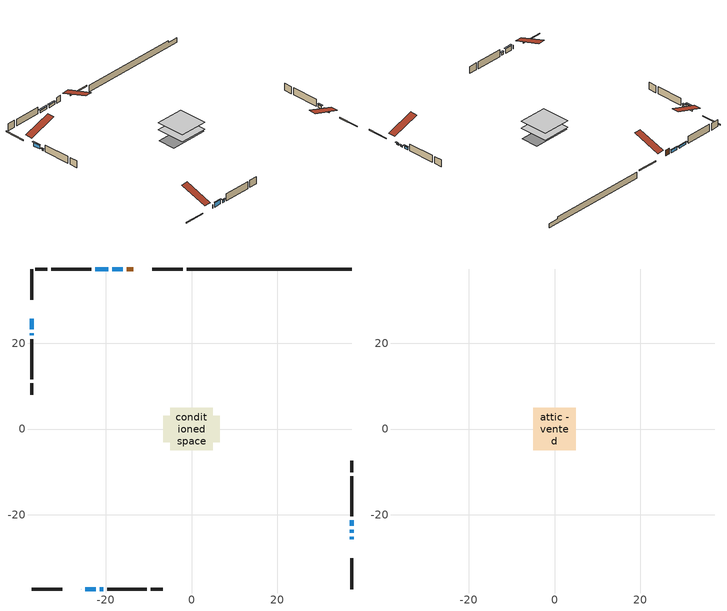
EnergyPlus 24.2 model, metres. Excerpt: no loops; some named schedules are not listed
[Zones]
conditioned space
 floor outside (Floor1 construction): -1.64,-1.64 -1.64,1.64 1.64,1.64 1.64,-1.64 z1.19
 floor adiabatic (AdiabaticFloorConstruction): -4.91,-4.91 -4.91,4.91 4.91,4.91 4.91,-4.91 z1.19
 floor foundation (Slab1 construction): -6.55,-3.05 -6.55,3.05 6.55,3.05 6.55,-3.05 z-1.1
 wall outside (RimJoist1 construction): -1.99,37.35 -9.19,37.35 / -37.35,-37.35 -30.15,-37.35 / -37.35,37.35 -37.35,30.15 / 37.35,-37.35 37.35,-30.15 z1.19:1.49
 wall outside (AdiabaticWallConstruction 1): -13.57,37.35 -15.15,37.35 z1.19:3.22
 wall outside (AdiabaticWallConstruction): -25.77,-37.35 -25.7,-37.35 z1.19:2.41; 37.35,-25.77 37.35,-25.16 / -37.35,22.4 -37.35,21.89 z1.19:1.8; 37.35,-24.23 37.35,-23.47 z1.19:1.55; -16.08,37.35 -18.52,37.35 / -21.4,-37.35 -20.64,-37.35 / 37.35,-22.54 37.35,-21.32 z1.19:2.11; -24.77,-37.35 -22.33,-37.35 z1.19:2.71; -37.35,25.77 -37.35,23.33 z1.19:2.61; -19.44,37.35 -22.49,37.35 z1.19:1.95
 wall outside (Wall1 construction): -23.42,37.35 -32.73,37.35 / -19.71,-37.35 -10.4,-37.35 / -37.35,20.96 -37.35,11.65 / 37.35,-20.39 37.35,-11.08 z1.19:3.63
 wall outside (Wall2 construction): -33.66,37.35 -36.42,37.35 / -9.47,-37.35 -6.71,-37.35 / -37.35,10.72 -37.35,7.96 / 37.35,-10.15 37.35,-7.39 z1.19:3.63
 wall foundation (FoundationWall1 construction): -1.06,37.35,-1.1 -1.06,37.35,1.19 33.51,37.35,1.19 33.51,37.35,0.42 37.35,37.35,0.42 37.35,37.35,-1.1
 window (WindowConstruction 6): -25.77,-37.35 -25.7,-37.35 z1.19:2.41
 window (WindowConstruction 8): 37.35,-25.77 37.35,-25.16 z1.19:1.8
 window (WindowConstruction 9): 37.35,-24.23 37.35,-23.47 z1.19:1.55
 window (WindowConstruction): -16.08,37.35 -18.51,37.35 z1.19:2.1
 window (WindowConstruction 1): -24.77,-37.35 -22.33,-37.35 z1.19:2.71
 window (WindowConstruction 2): -37.35,25.77 -37.35,23.33 z1.19:2.61
 window (WindowConstruction 3): -21.4,-37.35 -20.64,-37.35 z1.19:2.1
 window (WindowConstruction 4): -37.35,22.4 -37.35,21.89 z1.19:1.8
 window (WindowConstruction 5): 37.35,-22.54 37.35,-21.32 z1.19:2.1
 window (WindowConstruction 7): -19.44,37.35 -22.49,37.35 z1.19:1.95
 door (Door): -13.57,37.35 -15.15,37.35 z1.19:3.22
 ceiling adiabatic (AdiabaticFloorConstruction): 4.91,-4.91 4.91,4.91 -4.91,4.91 -4.91,-4.91 z1.19
attic - vented
 floor to conditioned space (Floor2 construction Reversed): -4.91,-4.91 -4.91,4.91 4.91,4.91 4.91,-4.91 z3.63
 roof outside (Roof1 construction): -12.64,37.35,3.63 -12.64,27.77,6.82 -10.12,27.77,6.82 -10.12,37.35,3.63; -26.7,-37.35,3.63 -26.7,-27.77,6.82 -29.22,-27.77,6.82 -29.22,-37.35,3.63; -37.35,26.7,3.63 -27.77,26.7,6.82 -27.77,29.22,6.82 -37.35,29.22,3.63; 37.35,-26.7,3.63 27.77,-26.7,6.82 27.77,-29.22,6.82 37.35,-29.22,3.63
shading: 37.35,-24.96 37.35,-25.97 37.76,-25.97 37.76,-24.96 z2; 37.35,-23.27 37.35,-24.43 37.76,-24.43 37.76,-23.27 z1.75; -18.72,37.35 -15.87,37.35 -15.87,37.76 -18.72,37.76 z2.31; -22.13,-37.35 -24.97,-37.35 -24.97,-37.76 -22.13,-37.76 z2.92; -37.35,23.13 -37.35,25.97 -37.76,25.97 -37.76,23.13 z2.81; -20.44,-37.35 -21.6,-37.35 -21.6,-37.76 -20.44,-37.76 z2.31; -37.35,21.69 -37.35,22.6 -37.76,22.6 -37.76,21.69 z2; 37.35,-21.12 37.35,-22.74 37.76,-22.74 37.76,-21.12 z2.31; -22.69,37.35 -19.24,37.35 -19.24,37.76 -22.69,37.76 z2.15
[Building]
Building 1: Terrain=Suburbs
[Site:Location]
London AP_ON: Latitude {deg}=43.03; Longitude {deg}=-81.15; Time Zone {hr}=-5; Elevation {m}=278; Keep Site Location Information=Yes
[Site:GroundTemperature:Shallow]
3.98693, 1.93205, 1.76749, 2.74264, 6.6573, 10.5537, 13.9317, 16.0716, 16.2534, 14.513, 11.2211, 7.44421
[Site:WaterMainsTemperature]
Calculation Method=Schedule; Temperature Schedule=mains temperature schedule
[Material] Roughness=Rough; Thermal Absorptance=0.9
Name | Thickness {m} | Conductivity {W/m-K} | Density {kg/m3} | Specific Heat {J/kg-K} | Solar Absorptance | Visible Absorptance
asphalt or fiberglass shingles | 0.00635 | 0.162714 | 1121.4 | 1465.45 | 0.4 | 0.4
ceiling stud and cavity | 0.1397 | 0.0798161 | 65.682 | 1177.47 | 0.7 | 0.7
concrete 4.0 in. | 0.1016 | 1.803125 | 2242.8 | 837.4 | 0.7 | 0.7
concrete 8.0 in. | 0.2032 | 1.803125 | 2242.8 | 837.4 | 0.7 | 0.7
door material | 0.04445 | 0.053851 | 512.64 | 1214.23 | 0.7 | 0.7
exterior vertical ins | 0.0445518 | 0.029427 | 32.04 | 1214.23 | 0.7 | 0.7
floor covering | 0.0127 | 0.0433444 | 54.468 | 1339.84 | 0.6 | 0.6
floor rigid ins | 0.051816 | 0.029427 | 32.04 | 1214.23 | 0.7 | 0.7
floor rigid ins 1; wall rigid ins | 0.512978 | 0.029427 | 32.04 | 1214.23 | 0.7 | 0.7
floor stud and cavity | 0.1397 | 0.791816 | 92.3553 | 1139.71 | 0.7 | 0.7
floor stud and cavity 1 | 0.1397 | 1.75129 | 37.0049 | 1207.88 | 0.7 | 0.7
furniture material conditioned space 1 | 0.1524 | 0.115458 | 640.8 | 1214.23 | 0.6 | 0.6
gypsum board | 0.0127 | 0.160291 | 801 | 837.4 | 0.6 | 0.6
gypsum board 1 | 0.0127 | 0.160291 | 801 | 837.4 | 0.7 | 0.7
osb sheathing 0.5 in. | 0.0127 | 0.115458 | 512.64 | 1214.23 | 0.7 | 0.7
osb sheathing 0.75 in. | 0.01905 | 0.115458 | 512.64 | 1214.23 | 0.7 | 0.7
rim joist stud and cavity | 0.0508 | 0.107068 | 50.32683 | 1063.81 | 0.6 | 0.6
wall stud and cavity | 0.1397 | 0.0809575 | 139.0536 | 1170.24 | 0.7 | 0.7
wall stud and cavity 1 | 0.1397 | 0.0920335 | 139.0536 | 1170.24 | 0.7 | 0.7
wall stud and cavity 2 | 0.0889 | 0.380278 | 52.3479 | 1209.89 | 0.7 | 0.7
wall stud and cavity 3 | 0.0889 | 0.391764 | 83.0341 | 1211.67 | 0.7 | 0.7
wood siding | 0.0254 | 0.102417 | 544.68 | 1172.36 | 0.4 | 0.4
wood siding 1; wood siding 2; wood siding 3 | 0.0254 | 0.102417 | 544.68 | 1172.36 | 0.7 | 0.7
[WindowMaterial:SimpleGlazingSystem]
Name | U-Factor {W/m2-K} | Solar Heat Gain Coefficient
WindowMaterial | 2.99685 | 0.54
WindowMaterial 1 | 2.89692 | 0.65
WindowMaterial 2 | 2.90032 | 0.65
WindowMaterial 3 | 3.03092 | 0.49
WindowMaterial 4 | 3.07577 | 0.38
WindowMaterial 5 | 3.09508 | 0.38
WindowMaterial 6 | 5.42022 | 0.72
WindowMaterial 7 | 3.07975 | 0.4
WindowMaterial 8 | 3.06726 | 0.35
[Construction]
AdiabaticFloorConstruction: floor stud and cavity 1, floor rigid ins 1, osb sheathing 0.75 in., floor covering
AdiabaticWallConstruction: wood siding 2, wall rigid ins, wall stud and cavity 2, gypsum board
AdiabaticWallConstruction 1: wood siding 3, wall rigid ins, wall stud and cavity 2, gypsum board
Door: door material
Floor1 construction: floor stud and cavity, floor rigid ins, osb sheathing 0.75 in., floor covering
Floor2 construction Reversed: gypsum board, ceiling stud and cavity
FoundationWall1 construction: concrete 8.0 in., gypsum board 1
furniture construction conditioned space 1: furniture material conditioned space 1
PartitionWallConstruction: gypsum board, wall stud and cavity 3, gypsum board
RimJoist1 construction: wood siding 1, rim joist stud and cavity
Roof1 construction: asphalt or fiberglass shingles
Slab1 construction: concrete 4.0 in.
Wall1 construction: wood siding, osb sheathing 0.5 in., wall stud and cavity, gypsum board
Wall2 construction: wood siding, osb sheathing 0.5 in., wall stud and cavity 1, gypsum board
WindowConstruction; WindowConstruction 5: WindowMaterial
WindowConstruction 1: WindowMaterial 1
WindowConstruction 2: WindowMaterial 2
WindowConstruction 3: WindowMaterial 3
WindowConstruction 4: WindowMaterial 4
WindowConstruction 6: WindowMaterial 5
WindowConstruction 7: WindowMaterial 6
WindowConstruction 8: WindowMaterial 7
WindowConstruction 9: WindowMaterial 8
[Zone] Multiplier=1; Part of Total Floor Area=Yes
Name | Volume {m3}
attic - vented | 50.0552
conditioned space | 438.9
[Space]
Name | Zone | Volume {m3}
attic - vented 1 | attic - vented | 50.0552
conditioned space 1 | conditioned space | 438.9
[ZoneInfiltration:EffectiveLeakageArea]
infil attic - vented 1: Zone or Space=attic - vented 1; Schedule=Always On Discrete; Effective Air Leakage Area {cm2}=4216.15; Stack Coefficient=0.00022192; Wind Coefficient=1.00651e-05
[ZoneMixing]
whole house fan mix: Zone or Space=attic - vented; Schedule=Always On Continuous; Design Flow Rate Calculation Method=Flow/Zone; Design Flow Rate {m3/s}=0; Source Zone or Space=conditioned space
[SurfaceProperty:ExposedFoundationPerimeter]
Slab1: Exposed Perimeter Calculation Method=TotalExposedPerimeter; Total Exposed Perimeter {m}=38.406
[InternalMass] Zone or ZoneList=conditioned space; Space or SpaceList=conditioned space 1
Name | Construction | Surface Area {m2}
furniture mass conditioned space 1 | furniture construction conditioned space 1 | 74.9117
partition wall mass | PartitionWallConstruction | 187.279
[Lights]
interior lighting: Zone or ZoneList or Space or SpaceList=conditioned space 1; Schedule=interior lighting schedule; Design Level Calculation Method=LightingLevel; Lighting Level {W}=343.2; Return Air Fraction=0; Fraction Radiant=0.6; Fraction Visible=0.2; Fraction Replaceable=1
[People]
occupants: Zone or ZoneList or Space or SpaceList=conditioned space 1; Number of People Schedule=occupants schedule; Number of People Calculation Method=People; Number of People=3; Fraction Radiant=0.314171; Sensible Heat Fraction=0.56303; Activity Level Schedule=occupants activity schedule; Carbon Dioxide Generation Rate {m3/s-W}=0; Enable ASHRAE 55 Comfort Warnings=No; Mean Radiant Temperature Calculation Type=EnclosureAveraged
[ElectricEquipment] Zone or ZoneList or Space or SpaceList=conditioned space 1; Design Level Calculation Method=EquipmentLevel
Name | Schedule | Design Level {W} | Fraction Latent | Fraction Radiant | Fraction Lost
clothes dryer | clothes dryer schedule | 140.772 | 0.015 | 0.081 | 0.85
clothes washer | clothes washer schedule | 32.1985 | 0.03 | 0.162 | 0.7
cooking range | cooking range schedule | 215.147 | 0.08 | 0.432 | 0.2
dishwasher | dishwasher schedule | 66.8632 | 0.3 | 0.18 | 0.4
fridge | fridge schedule | 72.9452 | 0 | 0.6 | 0
mech vent bath fan 0 | mech vent bath fan 0 schedule | 50.2 | 0 | 0 | 1
mech vent house fan | mech vent house fan schedule | 0 | 0 | 0 | 1
mech vent house fan cfis | mech vent house fan cfis schedule | 0 | 0 | 0 | 0
mech vent range fan 0 | mech vent range fan 0 schedule | 57 | 0 | 0 | 1
misc plug loads | misc plug loads schedule | 494.7 | 0.045 | 0.513 | 0.1
whole house fan | Always On Discrete | 0 | 0 | 0 | 1
[OtherEquipment] Zone or ZoneList or Space or SpaceList=conditioned space 1; Design Level Calculation Method=EquipmentLevel
Name | Fuel Type | Schedule | Design Level {W} | Fraction Latent | Fraction Radiant | Fraction Lost
clothes dryer 1 | Electricity | clothes dryer schedule | 0 | 0.015 | 0.081 | 0.85
cooking range 1 | Electricity | cooking range schedule | 0 | 0.08 | 0.432 | 0.2
general water use latent | None | general water use schedule | 62.594 | 1 | 0 | 0
general water use sensible | None | general water use schedule | -61.6891 | 0 | 0.6 | 0
mech vent house fan latent load | None | Always On Discrete | 0 | 1 | 0 | 0
mech vent house fan sensible load | None | Always On Discrete | 0 | 0 | 0 | 0
water heater energy adjustment1 | NaturalGas | Always On Discrete | 0.01 | 0 | 0 | 1
[ZoneInfiltration:DesignFlowRate] Zone or ZoneList or Space or SpaceList=conditioned space 1; Schedule=Always On Discrete; Design Flow Rate Calculation Method=Flow/Zone; Design Flow Rate {m3/s}=0
infil flow; natural vent flow; whole house fan flow
[AvailabilityManager:Scheduled]
central ac and furnace airloop Availability Manager: Schedule=Always On Discrete
[Foundation:Kiva]
Foundation Kiva 1: Initial Indoor Air Temperature {C}=18; Wall Height Above Grade {m}=1.19; Wall Depth Below Slab {m}=0.2032; Custom Block Material Name 1=exterior vertical ins; Custom Block Depth 1 {m}=2.28999; Custom Block X Position 1 {m}=0.2159; Custom Block Z Position 1 {m}=0
[Foundation:Kiva:Settings]
Soil Conductivity {W/m-K}=0.849921; Soil Density {kg/m3}=1842.3; Soil Specific Heat {J/kg-K}=418.7; Ground Solar Absorptivity=0.9; Ground Thermal Absorptivity=0.9; Ground Surface Roughness {m}=0.03; Far-Field Width {m}=40; Deep-Ground Boundary Condition=ZeroFlux; Deep-Ground Depth {m}=40; Minimum Cell Dimension {m}=0.2; Maximum Cell Growth Coefficient=3; Simulation Timestep=Timestep
[Exterior:Lights]
exterior lighting: Schedule=exterior lighting schedule; Design Level {W}=75.6
[EnergyManagementSystem:GlobalVariable]
central_ac_and_furnace_airloop_Fan_RTF
infil_program_Qfan
infil_program_Qinf
natural_vent_program_Qnv
natural_vent_program_Qwhf
[EnergyManagementSystem:Sensor]
Name | Output:Variable or Output:Meter Index Key | Output:Variable or Output:Meter
airflow_gain | infil flow | Infiltration Sensible Heat Gain Energy
airflow_gain_1 | natural vent flow | Infiltration Sensible Heat Gain Energy
airflow_gain_2 | whole house fan flow | Infiltration Sensible Heat Gain Energy
airflow_loss | infil flow | Infiltration Sensible Heat Loss Energy
airflow_loss_1 | natural vent flow | Infiltration Sensible Heat Loss Energy
airflow_loss_2 | whole house fan flow | Infiltration Sensible Heat Loss Energy
clg_load_cond |  | Cooling:EnergyTransfer:Zone:CONDITIONED SPACE
clg_sp_s; clg_sp_s_1 | cooling setpoint | Schedule Value
clothes_dryer_exhaust_0_sch_s | clothes dryer exhaust 0 schedule | Schedule Value
cool_season | cooling season schedule | Schedule Value
htg_load_cond |  | Heating:EnergyTransfer:Zone:CONDITIONED SPACE
htg_sp_s; htg_sp_s_1 | heating setpoint | Schedule Value
ig_ee_conv | clothes dryer | Electric Equipment Convective Heating Energy
ig_ee_conv_2 | cooking range | Electric Equipment Convective Heating Energy
ig_ee_conv_4 | fridge | Electric Equipment Convective Heating Energy
ig_ee_conv_5 | misc plug loads | Electric Equipment Convective Heating Energy
ig_ee_conv_6 | whole house fan | Electric Equipment Convective Heating Energy
ig_ee_rad | clothes dryer | Electric Equipment Radiant Heating Energy
ig_ee_rad_2 | cooking range | Electric Equipment Radiant Heating Energy
ig_ee_rad_4 | fridge | Electric Equipment Radiant Heating Energy
ig_ee_rad_5 | misc plug loads | Electric Equipment Radiant Heating Energy
ig_ee_rad_6 | whole house fan | Electric Equipment Radiant Heating Energy
ig_lgt_conv | interior lighting | Lights Convective Heating Energy
ig_lgt_rad | interior lighting | Lights Radiant Heating Energy
ig_lgt_vis | interior lighting | Lights Visible Radiation Heating Energy
ig_oe_conv | clothes dryer 1 | Other Equipment Convective Heating Energy
ig_oe_conv_1 | cooking range 1 | Other Equipment Convective Heating Energy
ig_oe_conv_2 | general water use latent | Other Equipment Convective Heating Energy
ig_oe_conv_3 | general water use sensible | Other Equipment Convective Heating Energy
ig_oe_conv_4 | water heater energy adjustment1 | Other Equipment Convective Heating Energy
ig_oe_rad | clothes dryer 1 | Other Equipment Radiant Heating Energy
ig_oe_rad_1 | cooking range 1 | Other Equipment Radiant Heating Energy
ig_oe_rad_2 | general water use latent | Other Equipment Radiant Heating Energy
ig_oe_rad_3 | general water use sensible | Other Equipment Radiant Heating Energy
ig_oe_rad_4 | water heater energy adjustment1 | Other Equipment Radiant Heating Energy
ig_ppl_conv | occupants | People Convective Heating Energy
ig_ppl_rad | occupants | People Radiant Heating Energy
im_conv | furniture mass conditioned space 1 | Surface Inside Face Convection Heat Gain Energy
im_conv_1 | partition wall mass | Surface Inside Face Convection Heat Gain Energy
im_ig | furniture mass conditioned space 1 | Surface Inside Face Internal Gains Radiation Heat Gain Energy
im_ig_1 | partition wall mass | Surface Inside Face Internal Gains Radiation Heat Gain Energy
im_lgt | furniture mass conditioned space 1 | Surface Inside Face Lights Radiation Heat Gain Energy
im_lgt_1 | partition wall mass | Surface Inside Face Lights Radiation Heat Gain Energy
im_sol | furniture mass conditioned space 1 | Surface Inside Face Solar Radiation Heat Gain Energy
im_sol_1 | partition wall mass | Surface Inside Face Solar Radiation Heat Gain Energy
im_surf | furniture mass conditioned space 1 | Surface Inside Face Net Surface Thermal Radiation Heat Gain Energy
im_surf_1 | partition wall mass | Surface Inside Face Net Surface Thermal Radiation Heat Gain Energy
mech_vent_bath_fan_0_sch_s | mech vent bath fan 0 schedule | Schedule Value
mech_vent_range_fan_0_sch_s | mech vent range fan 0 schedule | Schedule Value
mv_conv | mech vent bath fan 0 | Electric Equipment Convective Heating Energy
mv_conv_1 | mech vent house fan | Electric Equipment Convective Heating Energy
mv_conv_2 | mech vent house fan cfis | Electric Equipment Convective Heating Energy
mv_conv_3 | mech vent range fan 0 | Electric Equipment Convective Heating Energy
mv_conv_4 | mech vent house fan latent load | Other Equipment Convective Heating Energy
mv_conv_5 | mech vent house fan sensible load | Other Equipment Convective Heating Energy
mv_rad | mech vent bath fan 0 | Electric Equipment Radiant Heating Energy
mv_rad_1 | mech vent house fan | Electric Equipment Radiant Heating Energy
mv_rad_2 | mech vent house fan cfis | Electric Equipment Radiant Heating Energy
mv_rad_3 | mech vent range fan 0 | Electric Equipment Radiant Heating Energy
mv_rad_4 | mech vent house fan latent load | Other Equipment Radiant Heating Energy
mv_rad_5 | mech vent house fan sensible load | Other Equipment Radiant Heating Energy
natural_vent_s | natural vent schedule | Schedule Value
out_pb_s |  | Site Outdoor Air Barometric Pressure
out_wt_s |  | Site Outdoor Air Humidity Ratio
site_vw_s |  | Site Wind Speed
ss_back_out | Window1 | Surface Window Shortwave from Zone Back Out Window Heat Transfer Rate
ss_back_out_1 | Window11 | Surface Window Shortwave from Zone Back Out Window Heat Transfer Rate
ss_back_out_2 | Window12 | Surface Window Shortwave from Zone Back Out Window Heat Transfer Rate
ss_back_out_3 | Window2 | Surface Window Shortwave from Zone Back Out Window Heat Transfer Rate
ss_back_out_4 | Window4 | Surface Window Shortwave from Zone Back Out Window Heat Transfer Rate
ss_back_out_5 | Window5 | Surface Window Shortwave from Zone Back Out Window Heat Transfer Rate
ss_back_out_6 | Window6 | Surface Window Shortwave from Zone Back Out Window Heat Transfer Rate
ss_back_out_7 | Window7 | Surface Window Shortwave from Zone Back Out Window Heat Transfer Rate
ss_back_out_8 | Window8 | Surface Window Shortwave from Zone Back Out Window Heat Transfer Rate
ss_back_out_9 | Window9 | Surface Window Shortwave from Zone Back Out Window Heat Transfer Rate
ss_conv | Door1 | Surface Inside Face Convection Heat Gain Energy
ss_conv_1 | Window1 | Surface Inside Face Convection Heat Gain Energy
ss_conv_10 | Window9 | Surface Inside Face Convection Heat Gain Energy
ss_conv_2 | Window11 | Surface Inside Face Convection Heat Gain Energy
ss_conv_3 | Window12 | Surface Inside Face Convection Heat Gain Energy
ss_conv_4 | Window2 | Surface Inside Face Convection Heat Gain Energy
ss_conv_5 | Window4 | Surface Inside Face Convection Heat Gain Energy
ss_conv_6 | Window5 | Surface Inside Face Convection Heat Gain Energy
ss_conv_7 | Window6 | Surface Inside Face Convection Heat Gain Energy
ss_conv_8 | Window7 | Surface Inside Face Convection Heat Gain Energy
ss_conv_9 | Window8 | Surface Inside Face Convection Heat Gain Energy
ss_ig | Door1 | Surface Inside Face Internal Gains Radiation Heat Gain Energy
ss_ig_1 | Window1 | Surface Inside Face Internal Gains Radiation Heat Gain Energy
ss_ig_10 | Window9 | Surface Inside Face Internal Gains Radiation Heat Gain Energy
ss_ig_2 | Window11 | Surface Inside Face Internal Gains Radiation Heat Gain Energy
ss_ig_3 | Window12 | Surface Inside Face Internal Gains Radiation Heat Gain Energy
ss_ig_4 | Window2 | Surface Inside Face Internal Gains Radiation Heat Gain Energy
ss_ig_5 | Window4 | Surface Inside Face Internal Gains Radiation Heat Gain Energy
ss_ig_6 | Window5 | Surface Inside Face Internal Gains Radiation Heat Gain Energy
ss_ig_7 | Window6 | Surface Inside Face Internal Gains Radiation Heat Gain Energy
ss_ig_8 | Window7 | Surface Inside Face Internal Gains Radiation Heat Gain Energy
ss_ig_9 | Window8 | Surface Inside Face Internal Gains Radiation Heat Gain Energy
ss_lgt | Door1 | Surface Inside Face Lights Radiation Heat Gain Energy
ss_sol | Door1 | Surface Inside Face Solar Radiation Heat Gain Energy
ss_surf | Door1 | Surface Inside Face Net Surface Thermal Radiation Heat Gain Energy
ss_surf_1 | Window1 | Surface Inside Face Net Surface Thermal Radiation Heat Gain Energy
ss_surf_10 | Window9 | Surface Inside Face Net Surface Thermal Radiation Heat Gain Energy
ss_surf_2 | Window11 | Surface Inside Face Net Surface Thermal Radiation Heat Gain Energy
ss_surf_3 | Window12 | Surface Inside Face Net Surface Thermal Radiation Heat Gain Energy
ss_surf_4 | Window2 | Surface Inside Face Net Surface Thermal Radiation Heat Gain Energy
ss_surf_5 | Window4 | Surface Inside Face Net Surface Thermal Radiation Heat Gain Energy
ss_surf_6 | Window5 | Surface Inside Face Net Surface Thermal Radiation Heat Gain Energy
ss_surf_7 | Window6 | Surface Inside Face Net Surface Thermal Radiation Heat Gain Energy
ss_surf_8 | Window7 | Surface Inside Face Net Surface Thermal Radiation Heat Gain Energy
ss_surf_9 | Window8 | Surface Inside Face Net Surface Thermal Radiation Heat Gain Energy
ss_trans_in | Window1 | Surface Window Transmitted Solar Radiation Rate
ss_trans_in_1 | Window11 | Surface Window Transmitted Solar Radiation Rate
ss_trans_in_2 | Window12 | Surface Window Transmitted Solar Radiation Rate
ss_trans_in_3 | Window2 | Surface Window Transmitted Solar Radiation Rate
ss_trans_in_4 | Window4 | Surface Window Transmitted Solar Radiation Rate
ss_trans_in_5 | Window5 | Surface Window Transmitted Solar Radiation Rate
ss_trans_in_6 | Window6 | Surface Window Transmitted Solar Radiation Rate
ss_trans_in_7 | Window7 | Surface Window Transmitted Solar Radiation Rate
ss_trans_in_8 | Window8 | Surface Window Transmitted Solar Radiation Rate
ss_trans_in_9 | Window9 | Surface Window Transmitted Solar Radiation Rate
ss_trans_out | Window1 | Surface Inside Face Initial Transmitted Diffuse Transmitted Out Window Solar Radiation Rate
ss_trans_out_1 | Window11 | Surface Inside Face Initial Transmitted Diffuse Transmitted Out Window Solar Radiation Rate
ss_trans_out_2 | Window12 | Surface Inside Face Initial Transmitted Diffuse Transmitted Out Window Solar Radiation Rate
ss_trans_out_3 | Window2 | Surface Inside Face Initial Transmitted Diffuse Transmitted Out Window Solar Radiation Rate
ss_trans_out_4 | Window4 | Surface Inside Face Initial Transmitted Diffuse Transmitted Out Window Solar Radiation Rate
ss_trans_out_5 | Window5 | Surface Inside Face Initial Transmitted Diffuse Transmitted Out Window Solar Radiation Rate
ss_trans_out_6 | Window6 | Surface Inside Face Initial Transmitted Diffuse Transmitted Out Window Solar Radiation Rate
ss_trans_out_7 | Window7 | Surface Inside Face Initial Transmitted Diffuse Transmitted Out Window Solar Radiation Rate
ss_trans_out_8 | Window8 | Surface Inside Face Initial Transmitted Diffuse Transmitted Out Window Solar Radiation Rate
ss_trans_out_9 | Window9 | Surface Inside Face Initial Transmitted Diffuse Transmitted Out Window Solar Radiation Rate
s_conv | Floor1 | Surface Inside Face Convection Heat Gain Energy
s_conv_1 | Floor2 | Surface Inside Face Convection Heat Gain Energy
s_conv_10 | Wall1:0 | Surface Inside Face Convection Heat Gain Energy
s_conv_11 | Wall1:180 | Surface Inside Face Convection Heat Gain Energy
s_conv_12 | Wall1:270 | Surface Inside Face Convection Heat Gain Energy
s_conv_13 | Wall1:90 | Surface Inside Face Convection Heat Gain Energy
s_conv_14 | Wall2:0 | Surface Inside Face Convection Heat Gain Energy
s_conv_15 | Wall2:180 | Surface Inside Face Convection Heat Gain Energy
s_conv_16 | Wall2:270 | Surface Inside Face Convection Heat Gain Energy
s_conv_17 | Wall2:90 | Surface Inside Face Convection Heat Gain Energy
s_conv_2 | FoundationWall1 | Surface Inside Face Convection Heat Gain Energy
s_conv_3 | inferred conditioned ceiling | Surface Inside Face Convection Heat Gain Energy
s_conv_4 | inferred conditioned floor | Surface Inside Face Convection Heat Gain Energy
s_conv_5 | RimJoist1:0 | Surface Inside Face Convection Heat Gain Energy
s_conv_6 | RimJoist1:180 | Surface Inside Face Convection Heat Gain Energy
s_conv_7 | RimJoist1:270 | Surface Inside Face Convection Heat Gain Energy
s_conv_8 | RimJoist1:90 | Surface Inside Face Convection Heat Gain Energy
s_conv_9 | Slab1 | Surface Inside Face Convection Heat Gain Energy
s_ig | Floor1 | Surface Inside Face Internal Gains Radiation Heat Gain Energy
s_ig_1 | Floor2 | Surface Inside Face Internal Gains Radiation Heat Gain Energy
s_ig_10 | Wall1:0 | Surface Inside Face Internal Gains Radiation Heat Gain Energy
s_ig_11 | Wall1:180 | Surface Inside Face Internal Gains Radiation Heat Gain Energy
s_ig_12 | Wall1:270 | Surface Inside Face Internal Gains Radiation Heat Gain Energy
s_ig_13 | Wall1:90 | Surface Inside Face Internal Gains Radiation Heat Gain Energy
s_ig_14 | Wall2:0 | Surface Inside Face Internal Gains Radiation Heat Gain Energy
s_ig_15 | Wall2:180 | Surface Inside Face Internal Gains Radiation Heat Gain Energy
s_ig_16 | Wall2:270 | Surface Inside Face Internal Gains Radiation Heat Gain Energy
s_ig_17 | Wall2:90 | Surface Inside Face Internal Gains Radiation Heat Gain Energy
s_ig_2 | FoundationWall1 | Surface Inside Face Internal Gains Radiation Heat Gain Energy
s_ig_3 | inferred conditioned ceiling | Surface Inside Face Internal Gains Radiation Heat Gain Energy
s_ig_4 | inferred conditioned floor | Surface Inside Face Internal Gains Radiation Heat Gain Energy
s_ig_5 | RimJoist1:0 | Surface Inside Face Internal Gains Radiation Heat Gain Energy
s_ig_6 | RimJoist1:180 | Surface Inside Face Internal Gains Radiation Heat Gain Energy
